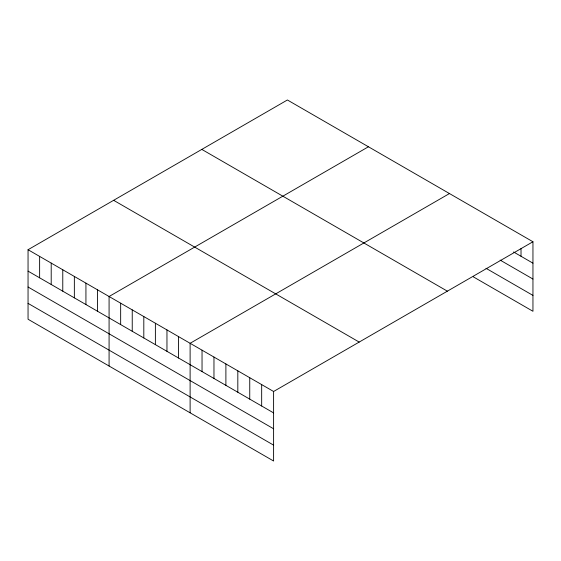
<?xml version="1.0" encoding="UTF-8"?>
<svg xmlns="http://www.w3.org/2000/svg" width="561" height="561" viewBox="0 0 561 561"><rect width="100%" height="100%" fill="white"/><g stroke="black" fill="none" stroke-linecap="round" stroke-linejoin="round"><path stroke-width="0.84" d="M532.95 241.756L273.6 391.487L273.6 461.016L28.05 319.244L28.05 249.722L287.4 99.984L532.95 241.756L532.95 311.278L473.316 276.846M368.43 146.772L109.079 296.503L109.079 366.031M449.466 193.552L190.116 343.29L190.116 412.812M513.567 251.973L532.95 263.165M500.153 260.108L532.95 279.041M485.987 268.284L532.95 295.402M201.813 149.401L447.362 291.166M113.638 200.312L359.187 342.077M28.05 249.722L273.6 391.487M28.05 271.131L273.6 412.896M28.05 287.008L273.6 428.779M28.05 303.368L273.6 445.132M521.022 248.572L521.022 256.279M261.671 384.601L261.671 406.017M249.743 377.714L249.743 399.13M237.822 370.835L237.822 392.244M225.894 363.949L225.894 385.358M213.965 357.062L213.965 378.472M202.037 350.176L202.037 371.585M178.538 336.607L178.538 358.016M166.961 329.924L166.961 351.333M155.383 323.241L155.383 344.65M143.812 316.558L143.812 337.967M132.235 309.875L132.235 331.285M120.657 303.185L120.657 324.602M97.509 289.82L97.509 311.229M85.931 283.137L85.931 304.546M74.354 276.454L74.354 297.863M62.776 269.771L62.776 291.18M51.205 263.088L51.205 284.497M39.628 256.405L39.628 277.814"/></g></svg>
